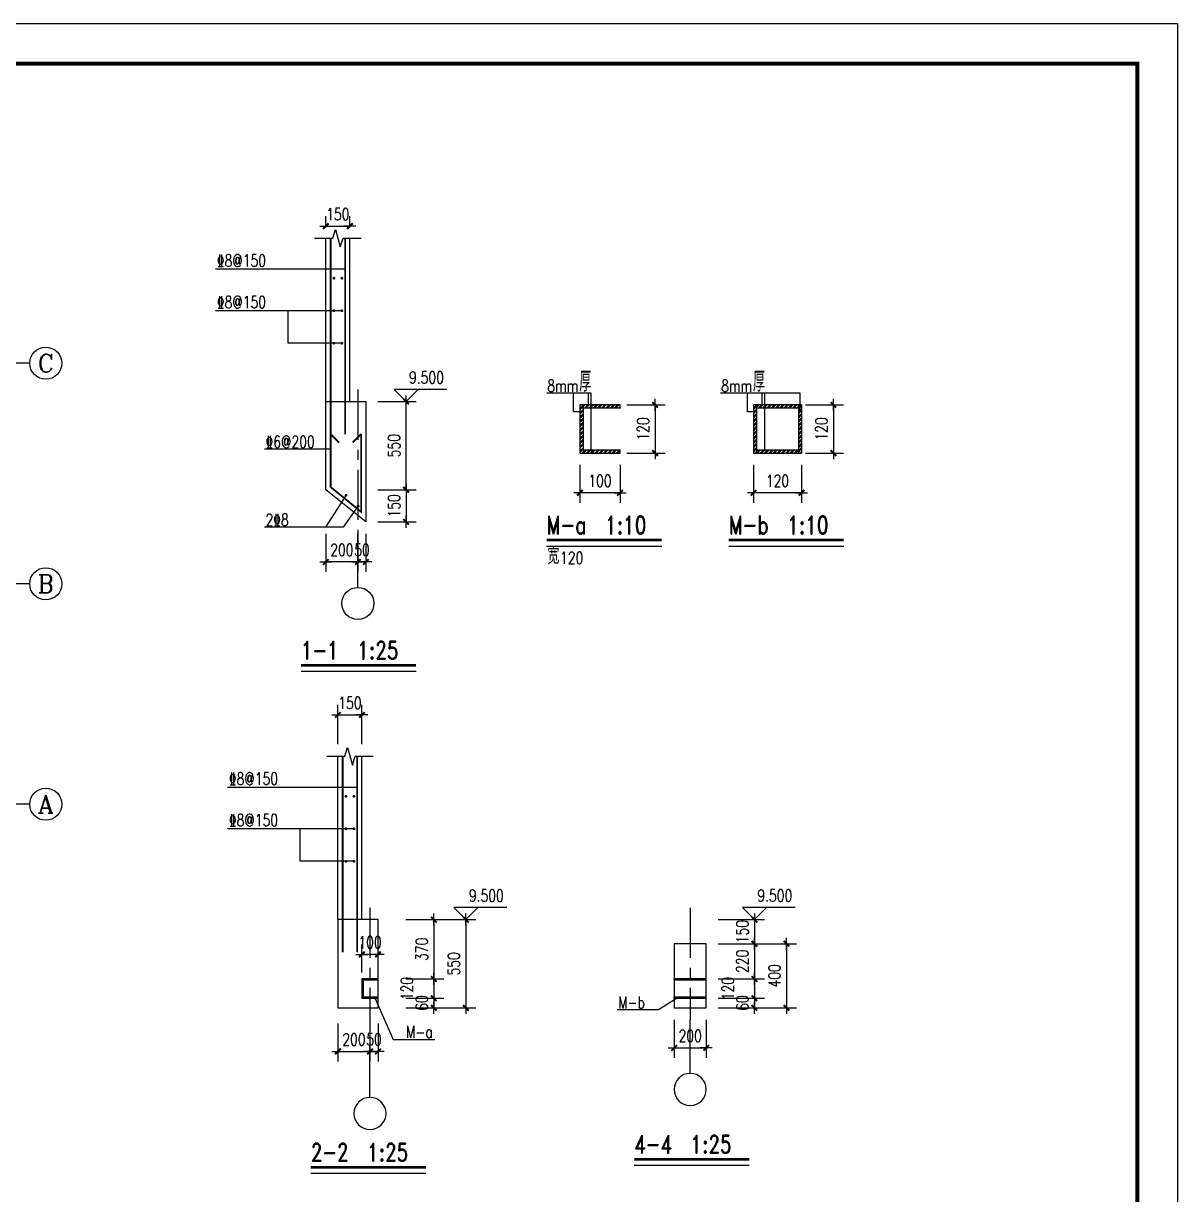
# Model space of a CAD drawing. Extents: x 1427168 to 1936200, y 1176778 to 1377202.
# Drawn here: x 1701155 to 1729932, y 1207470 to 1236683 of the extents above; entities that cross this region are included whole.
import ezdxf
from ezdxf.enums import TextEntityAlignment as Align

# ---------------------------------------------------------------- set-up
doc = ezdxf.new("R2010")
doc.units = 0
doc.header["$LTSCALE"] = 1000
doc.header["$MEASUREMENT"] = 0
doc.linetypes.add('CENTER', pattern=[2, 1.25, -0.25, 0.25, -0.25])
doc.linetypes.add('DOTE', pattern=[2.42, 2, -0.2, 0.02, -0.2])
doc.layers.get('0').update_dxf_attribs({"linetype": 'CONTINUOUS'})
doc.layers.get('DEFPOINTS').update_dxf_attribs({"linetype": 'CONTINUOUS'})
for name, color, linetype in [('2', 2, 'CONTINUOUS'), ('3', 4, 'CONTINUOUS'), ('4', 3, 'CONTINUOUS'), ('6', 1, 'CONTINUOUS'), ('AXIS', 3, 'CONTINUOUS'), ('AXIS_TEXT', 7, 'CONTINUOUS'), ('DOTE', 1, 'DOTE'), ('OTHER', 7, 'CONTINUOUS'), ('PUB_DIM', 3, 'CONTINUOUS'), ('PUB_TEXT', 7, 'CONTINUOUS'), ('PUB_TITLE', 4, 'CONTINUOUS'), ('WA', 9, 'CONTINUOUS')]:
    doc.layers.add(name, color=color, linetype=linetype)
doc.styles.add('_HZTXT', font='txt.shx', dxfattribs={"width": 0.75, "bigfont": 'HZTXT.shx'})
doc.styles.add('_ROMAND', font='ROMAND.shx', dxfattribs={"width": 0.75})
doc.styles.add('_TXT', font='TXT.shx', dxfattribs={"width": 0.75})
doc.styles.add('_TXT1', font='TXT1.shx', dxfattribs={"width": 0.6})
doc.styles.add('COMPLEX', font='COMPLEX')
doc.styles.add('DIM_FONT', font='SIMPLEX.shx', dxfattribs={"width": 0.75})
doc.dimstyles.new('10', dxfattribs={"dimtxt": 300, "dimasz": 1, "dimexe": 250, "dimexo": 300, "dimgap": 150, "dimtad": 1, "dimdec": 0, "dimlfac": 0.1, "dimzin": 0, "dimtxsty": 'DIM_FONT', "dimblk": '_DIMX', "dimcen": 0.09, "dimclrt": 7, "dimazin": 3, "dimtfac": 1, "dimtdec": 0, "dimtix": 1, "dimtmove": 0, "dimatfit": 3, "dimtolj": 1, "dimtzin": 0})
doc.dimstyles.new('25', dxfattribs={"dimtxt": 300, "dimasz": 1, "dimexe": 250, "dimexo": 300, "dimgap": 150, "dimtad": 1, "dimdec": 0, "dimlfac": 0.25, "dimzin": 0, "dimtxsty": 'DIM_FONT', "dimblk": '_DIMX', "dimcen": 0.09, "dimclrt": 7, "dimazin": 3, "dimtfac": 1, "dimtdec": 0, "dimtix": 1, "dimtmove": 0, "dimatfit": 3, "dimtolj": 1, "dimtzin": 0})
pattern_1 = [(45, (-57736.1306, 32987.8954), (-5.3033009, 5.3033009), []), (45, (-57732.595, 32987.8954), (-5.3033009, 5.3033009), [])]

# ---------------------------------------------------------------- blocks, each defined once
blk = doc.blocks.new('_AXISO')
blk.add_circle((0, 0), 0.5)
at = {"layer": 'AXIS_TEXT', "style": 'COMPLEX', "width": 1.041667}
blk.add_attdef('A', text='', height=0.56, dxfattribs=at).set_placement((-0.25, -0.28), (0.25, -0.28), align=Align.FIT)
blk = doc.blocks.new('_DIMX')
blk.add_line((-150, 0), (150, 0))
at = {"const_width": 50}
blk.add_lwpolyline([(-70, -70), (70, 70)], dxfattribs=at)
blk = doc.blocks.new('*D336')
at = {"layer": 'DEFPOINTS', "color": 0}
for p in [(1717381, 1212128), (1718181, 1212128), (1718181, 1211128)]:
    blk.add_point(p, dxfattribs=at)
at = {"layer": 'PUB_DIM', "color": 0}
for p, q in [((1717381, 1211828), (1717381, 1210878)), ((1718181, 1211828), (1718181, 1210878)), ((1717380, 1211128), (1717379, 1211128)), ((1717381, 1211128), (1718181, 1211128)), ((1718182, 1211128), (1718183, 1211128))]:
    blk.add_line(p, q, dxfattribs=at)
blk.add_blockref('_DIMX', (1717381, 1211128), dxfattribs=at)
at = {"layer": 'PUB_DIM', "color": 0, "rotation": 180}
blk.add_blockref('_DIMX', (1718181, 1211128), dxfattribs=at)
at = {"layer": 'PUB_DIM', "color": 7, "insert": (1717781, 1211428), "char_height": 300, "attachment_point": 5, "style": 'DIM_FONT'}
blk.add_mtext('\\A1;200', dxfattribs=at)
blk = doc.blocks.new('*D337')
at = {"layer": 'DEFPOINTS', "color": 0}
for p in [(1708996, 1212040), (1709796, 1212040), (1709796, 1211040)]:
    blk.add_point(p, dxfattribs=at)
at = {"layer": 'PUB_DIM', "color": 0}
for p, q in [((1708996, 1211740), (1708996, 1210790)), ((1709796, 1211740), (1709796, 1210790)), ((1708995, 1211040), (1708994, 1211040)), ((1708996, 1211040), (1709796, 1211040)), ((1709797, 1211040), (1709798, 1211040))]:
    blk.add_line(p, q, dxfattribs=at)
blk.add_blockref('_DIMX', (1708996, 1211040), dxfattribs=at)
at = {"layer": 'PUB_DIM', "color": 0, "rotation": 180}
blk.add_blockref('_DIMX', (1709796, 1211040), dxfattribs=at)
at = {"layer": 'PUB_DIM', "color": 7, "insert": (1709396, 1211340), "char_height": 300, "attachment_point": 5, "style": 'DIM_FONT'}
blk.add_mtext('\\A1;200', dxfattribs=at)
blk = doc.blocks.new('*D338')
at = {"layer": 'DEFPOINTS', "color": 0}
for p in [(1709796, 1212040), (1709996, 1212040), (1709796, 1211040)]:
    blk.add_point(p, dxfattribs=at)
at = {"layer": 'PUB_DIM', "color": 0}
for p, q in [((1709796, 1211740), (1709796, 1210790)), ((1709996, 1211740), (1709996, 1210790)), ((1709795, 1211040), (1709794, 1211040)), ((1709996, 1211040), (1709796, 1211040)), ((1709997, 1211040), (1709998, 1211040))]:
    blk.add_line(p, q, dxfattribs=at)
blk.add_blockref('_DIMX', (1709796, 1211040), dxfattribs=at)
at = {"layer": 'PUB_DIM', "color": 0, "rotation": 180}
blk.add_blockref('_DIMX', (1709996, 1211040), dxfattribs=at)
at = {"layer": 'PUB_DIM', "color": 7, "insert": (1709896, 1211340), "char_height": 300, "attachment_point": 5, "style": 'DIM_FONT'}
blk.add_mtext('\\A1;50', dxfattribs=at)
blk = doc.blocks.new('*D350')
at = {"layer": 'DEFPOINTS', "color": 0}
for p in [(1709695, 1225050), (1709695, 1224250), (1710695, 1224250)]:
    blk.add_point(p, dxfattribs=at)
at = {"layer": 'PUB_DIM', "color": 0}
for p, q in [((1709995, 1225050), (1710945, 1225050)), ((1710695, 1225051), (1710695, 1225052)), ((1710695, 1225050), (1710695, 1224250)), ((1709995, 1224250), (1710945, 1224250)), ((1710695, 1224249), (1710695, 1224248))]:
    blk.add_line(p, q, dxfattribs=at)
for p, rotation in [((1710695, 1225050), 270), ((1710695, 1224250), 90)]:
    blk.add_blockref('_DIMX', p, dxfattribs=dict(at, rotation=rotation))
at = {"layer": 'PUB_DIM', "color": 7, "insert": (1710395, 1224650), "char_height": 300, "attachment_point": 5, "rotation": 90, "style": 'DIM_FONT'}
blk.add_mtext('\\A1;150', dxfattribs=at)
blk = doc.blocks.new('*D351')
at = {"layer": 'DEFPOINTS', "color": 0}
for p in [(1710387, 1214328), (1710387, 1212848), (1711387, 1212848)]:
    blk.add_point(p, dxfattribs=at)
at = {"layer": 'PUB_DIM', "color": 0}
for p, q in [((1710687, 1214328), (1711637, 1214328)), ((1711387, 1214327), (1711387, 1212849)), ((1710687, 1212848), (1711637, 1212848))]:
    blk.add_line(p, q, dxfattribs=at)
for p, rotation in [((1711387, 1214328), 90), ((1711387, 1212848), 270)]:
    blk.add_blockref('_DIMX', p, dxfattribs=dict(at, rotation=rotation))
at = {"layer": 'PUB_DIM', "color": 7, "insert": (1711087, 1213588), "char_height": 300, "attachment_point": 5, "rotation": 90, "style": 'DIM_FONT'}
blk.add_mtext('\\A1;370', dxfattribs=at)
blk = doc.blocks.new('*D352')
at = {"layer": 'DEFPOINTS', "color": 0}
for p in [(1710387, 1212368), (1710387, 1212128), (1711387, 1212128)]:
    blk.add_point(p, dxfattribs=at)
at = {"layer": 'PUB_DIM', "color": 0}
for p, q in [((1710687, 1212368), (1711637, 1212368)), ((1711387, 1212369), (1711387, 1212370)), ((1711387, 1212368), (1711387, 1212128)), ((1710687, 1212128), (1711637, 1212128)), ((1711387, 1212127), (1711387, 1212126))]:
    blk.add_line(p, q, dxfattribs=at)
for p, rotation in [((1711387, 1212368), 270), ((1711387, 1212128), 90)]:
    blk.add_blockref('_DIMX', p, dxfattribs=dict(at, rotation=rotation))
at = {"layer": 'PUB_DIM', "color": 7, "insert": (1711087, 1212248), "char_height": 300, "attachment_point": 5, "rotation": 90, "style": 'DIM_FONT'}
blk.add_mtext('\\A1;60', dxfattribs=at)
blk = doc.blocks.new('*D353')
at = {"layer": 'DEFPOINTS', "color": 0}
for p in [(1710387, 1212848), (1710387, 1212368), (1711387, 1212368)]:
    blk.add_point(p, dxfattribs=at)
at = {"layer": 'PUB_DIM', "color": 0}
for p, q in [((1710687, 1212848), (1711637, 1212848)), ((1711387, 1212847), (1711387, 1212369)), ((1710687, 1212368), (1711637, 1212368))]:
    blk.add_line(p, q, dxfattribs=at)
for p, rotation in [((1711387, 1212848), 90), ((1711387, 1212368), 270)]:
    blk.add_blockref('_DIMX', p, dxfattribs=dict(at, rotation=rotation))
at = {"layer": 'PUB_DIM', "color": 7, "insert": (1710718, 1212608), "char_height": 300, "attachment_point": 5, "rotation": 90, "style": 'DIM_FONT'}
blk.add_mtext('\\A1;120', dxfattribs=at)
blk = doc.blocks.new('A$C00804C6C')
at = {"layer": 'WA'}
h = blk.add_hatch(dxfattribs=at)
h.set_pattern_fill('ANSI32', color=256, scale=20, style=0)
h.set_pattern_definition(pattern_1)
h.paths.add_polyline_path([(0, 0), (8, 0), (8, 120), (0, 120)])
h = blk.add_hatch(dxfattribs=at)
h.set_pattern_fill('ANSI32', color=256, scale=20, style=0)
h.set_pattern_definition(pattern_1)
h.paths.add_polyline_path([(100, 112), (100, 120), (8, 120), (8, 112)])
h.paths.add_polyline_path([(8, 8), (8, 0), (100, 0), (100, 8)])
at = {"layer": '4'}
for p, q in [((100, 120), (0, 120)), ((0, 120), (0, 0)), ((8, 120), (8, 0)), ((100, 112), (100, 120)), ((100, 112), (8, 112)), ((0, 0), (100, 0)), ((8, 8), (100, 8)), ((100, 0), (100, 8))]:
    blk.add_line(p, q, dxfattribs=at)
blk = doc.blocks.new('*D354')
at = {"layer": 'DEFPOINTS', "color": 0}
for p in [(1709596, 1213462), (1709596, 1212711), (1709996, 1212711)]:
    blk.add_point(p, dxfattribs=at)
at = {"layer": 'PUB_DIM', "color": 0}
for p, q in [((1709596, 1213011), (1709596, 1213712)), ((1709996, 1213011), (1709996, 1213712)), ((1709595, 1213462), (1709594, 1213462)), ((1709996, 1213462), (1709596, 1213462)), ((1709997, 1213462), (1709998, 1213462))]:
    blk.add_line(p, q, dxfattribs=at)
blk.add_blockref('_DIMX', (1709596, 1213462), dxfattribs=at)
at = {"layer": 'PUB_DIM', "color": 0, "rotation": 180}
blk.add_blockref('_DIMX', (1709996, 1213462), dxfattribs=at)
at = {"layer": 'PUB_DIM', "color": 7, "insert": (1709796, 1213762), "char_height": 300, "attachment_point": 5, "style": 'DIM_FONT'}
blk.add_mtext('\\A1;100', dxfattribs=at)
blk = doc.blocks.new('*D355')
at = {"layer": 'DEFPOINTS', "color": 0}
for p in [(1711187, 1214328), (1711187, 1212128), (1712187, 1212128)]:
    blk.add_point(p, dxfattribs=at)
at = {"layer": 'PUB_DIM', "color": 0}
for p, q in [((1711487, 1214328), (1712437, 1214328)), ((1712187, 1214327), (1712187, 1212129)), ((1711487, 1212128), (1712437, 1212128))]:
    blk.add_line(p, q, dxfattribs=at)
for p, rotation in [((1712187, 1214328), 90), ((1712187, 1212128), 270)]:
    blk.add_blockref('_DIMX', p, dxfattribs=dict(at, rotation=rotation))
at = {"layer": 'PUB_DIM', "color": 7, "insert": (1711887, 1213228), "char_height": 300, "attachment_point": 5, "rotation": 90, "style": 'DIM_FONT'}
blk.add_mtext('\\A1;550', dxfattribs=at)
blk = doc.blocks.new('*D356')
at = {"layer": 'DEFPOINTS', "color": 0}
for p in [(1718981, 1213728), (1718981, 1212128), (1720181, 1212128)]:
    blk.add_point(p, dxfattribs=at)
at = {"layer": 'PUB_DIM', "color": 0}
for p, q in [((1719281, 1213728), (1720431, 1213728)), ((1720181, 1213727), (1720181, 1212129)), ((1719281, 1212128), (1720431, 1212128))]:
    blk.add_line(p, q, dxfattribs=at)
for p, rotation in [((1720181, 1213728), 90), ((1720181, 1212128), 270)]:
    blk.add_blockref('_DIMX', p, dxfattribs=dict(at, rotation=rotation))
at = {"layer": 'PUB_DIM', "color": 7, "insert": (1719881, 1212928), "char_height": 300, "attachment_point": 5, "rotation": 90, "style": 'DIM_FONT'}
blk.add_mtext('\\A1;400', dxfattribs=at)
blk = doc.blocks.new('*D357')
at = {"layer": 'DEFPOINTS', "color": 0}
for p in [(1718181, 1214328), (1718181, 1213728), (1719381, 1213728)]:
    blk.add_point(p, dxfattribs=at)
at = {"layer": 'PUB_DIM', "color": 0}
for p, q in [((1718481, 1214328), (1719631, 1214328)), ((1719381, 1214329), (1719381, 1214330)), ((1719381, 1214328), (1719381, 1213728)), ((1718481, 1213728), (1719631, 1213728)), ((1719381, 1213727), (1719381, 1213726))]:
    blk.add_line(p, q, dxfattribs=at)
for p, rotation in [((1719381, 1214328), 270), ((1719381, 1213728), 90)]:
    blk.add_blockref('_DIMX', p, dxfattribs=dict(at, rotation=rotation))
at = {"layer": 'PUB_DIM', "color": 7, "insert": (1719081, 1214028), "char_height": 300, "attachment_point": 5, "rotation": 90, "style": 'DIM_FONT'}
blk.add_mtext('\\A1;150', dxfattribs=at)
blk = doc.blocks.new('*D358')
at = {"layer": 'DEFPOINTS', "color": 0}
for p in [(1718181, 1213728), (1718181, 1212848), (1719381, 1212848)]:
    blk.add_point(p, dxfattribs=at)
at = {"layer": 'PUB_DIM', "color": 0}
for p, q in [((1718481, 1213728), (1719631, 1213728)), ((1719381, 1213727), (1719381, 1212849)), ((1718481, 1212848), (1719631, 1212848))]:
    blk.add_line(p, q, dxfattribs=at)
for p, rotation in [((1719381, 1213728), 90), ((1719381, 1212848), 270)]:
    blk.add_blockref('_DIMX', p, dxfattribs=dict(at, rotation=rotation))
at = {"layer": 'PUB_DIM', "color": 7, "insert": (1719081, 1213288), "char_height": 300, "attachment_point": 5, "rotation": 90, "style": 'DIM_FONT'}
blk.add_mtext('\\A1;220', dxfattribs=at)
blk = doc.blocks.new('*D359')
at = {"layer": 'DEFPOINTS', "color": 0}
for p in [(1718181, 1212848), (1718181, 1212368), (1719381, 1212368)]:
    blk.add_point(p, dxfattribs=at)
at = {"layer": 'PUB_DIM', "color": 0}
for p, q in [((1718481, 1212848), (1719631, 1212848)), ((1719381, 1212847), (1719381, 1212369)), ((1718481, 1212368), (1719631, 1212368))]:
    blk.add_line(p, q, dxfattribs=at)
for p, rotation in [((1719381, 1212848), 90), ((1719381, 1212368), 270)]:
    blk.add_blockref('_DIMX', p, dxfattribs=dict(at, rotation=rotation))
at = {"layer": 'PUB_DIM', "color": 7, "insert": (1718720, 1212608), "char_height": 300, "attachment_point": 5, "rotation": 90, "style": 'DIM_FONT'}
blk.add_mtext('\\A1;120', dxfattribs=at)
blk = doc.blocks.new('*D360')
at = {"layer": 'DEFPOINTS', "color": 0}
for p in [(1718181, 1212368), (1718181, 1212128), (1719381, 1212128)]:
    blk.add_point(p, dxfattribs=at)
at = {"layer": 'PUB_DIM', "color": 0}
for p, q in [((1718481, 1212368), (1719631, 1212368)), ((1719381, 1212369), (1719381, 1212370)), ((1719381, 1212368), (1719381, 1212128)), ((1718481, 1212128), (1719631, 1212128)), ((1719381, 1212127), (1719381, 1212126))]:
    blk.add_line(p, q, dxfattribs=at)
for p, rotation in [((1719381, 1212368), 270), ((1719381, 1212128), 90)]:
    blk.add_blockref('_DIMX', p, dxfattribs=dict(at, rotation=rotation))
at = {"layer": 'PUB_DIM', "color": 7, "insert": (1719081, 1212248), "char_height": 300, "attachment_point": 5, "rotation": 90, "style": 'DIM_FONT'}
blk.add_mtext('\\A1;60', dxfattribs=at)
blk = doc.blocks.new('*D361')
at = {"layer": 'DEFPOINTS', "color": 0}
for p in [(1708695, 1224250), (1709495, 1224250), (1708695, 1223250)]:
    blk.add_point(p, dxfattribs=at)
at = {"layer": 'PUB_DIM', "color": 0}
for p, q in [((1708695, 1223950), (1708695, 1223000)), ((1709495, 1223950), (1709495, 1223000)), ((1708694, 1223250), (1708693, 1223250)), ((1709495, 1223250), (1708695, 1223250)), ((1709496, 1223250), (1709497, 1223250))]:
    blk.add_line(p, q, dxfattribs=at)
blk.add_blockref('_DIMX', (1708695, 1223250), dxfattribs=at)
at = {"layer": 'PUB_DIM', "color": 0, "rotation": 180}
blk.add_blockref('_DIMX', (1709495, 1223250), dxfattribs=at)
at = {"layer": 'PUB_DIM', "color": 7, "insert": (1709095, 1223550), "char_height": 300, "attachment_point": 5, "style": 'DIM_FONT'}
blk.add_mtext('\\A1;200', dxfattribs=at)
blk = doc.blocks.new('*D362')
at = {"layer": 'DEFPOINTS', "color": 0}
for p in [(1709495, 1224250), (1709695, 1224250), (1709695, 1223250)]:
    blk.add_point(p, dxfattribs=at)
at = {"layer": 'PUB_DIM', "color": 0}
for p, q in [((1709495, 1223950), (1709495, 1223000)), ((1709695, 1223950), (1709695, 1223000)), ((1709494, 1223250), (1709493, 1223250)), ((1709495, 1223250), (1709695, 1223250)), ((1709696, 1223250), (1709697, 1223250))]:
    blk.add_line(p, q, dxfattribs=at)
blk.add_blockref('_DIMX', (1709495, 1223250), dxfattribs=at)
at = {"layer": 'PUB_DIM', "color": 0, "rotation": 180}
blk.add_blockref('_DIMX', (1709695, 1223250), dxfattribs=at)
at = {"layer": 'PUB_DIM', "color": 7, "insert": (1709595, 1223550), "char_height": 300, "attachment_point": 5, "style": 'DIM_FONT'}
blk.add_mtext('\\A1;50', dxfattribs=at)
blk = doc.blocks.new('*D363')
at = {"layer": 'DEFPOINTS', "color": 0}
for p in [(1715030, 1225975), (1716030, 1225975), (1715030, 1224975)]:
    blk.add_point(p, dxfattribs=at)
at = {"layer": 'PUB_DIM', "color": 0}
for p, q in [((1715030, 1225675), (1715030, 1224725)), ((1716030, 1225675), (1716030, 1224725)), ((1716029, 1224975), (1715031, 1224975))]:
    blk.add_line(p, q, dxfattribs=at)
at = {"layer": 'PUB_DIM', "color": 0, "rotation": 180}
blk.add_blockref('_DIMX', (1715030, 1224975), dxfattribs=at)
at = {"layer": 'PUB_DIM', "color": 0}
blk.add_blockref('_DIMX', (1716030, 1224975), dxfattribs=at)
at = {"layer": 'PUB_DIM', "color": 7, "insert": (1715530, 1225275), "char_height": 300, "attachment_point": 5, "style": 'DIM_FONT'}
blk.add_mtext('\\A1;100', dxfattribs=at)
blk = doc.blocks.new('*D365')
at = {"layer": 'DEFPOINTS', "color": 0}
for p in [(1719357, 1225975), (1720557, 1225975), (1719357, 1224975)]:
    blk.add_point(p, dxfattribs=at)
at = {"layer": 'PUB_DIM', "color": 0}
for p, q in [((1719357, 1225675), (1719357, 1224725)), ((1720557, 1225675), (1720557, 1224725)), ((1720556, 1224975), (1719358, 1224975))]:
    blk.add_line(p, q, dxfattribs=at)
at = {"layer": 'PUB_DIM', "color": 0, "rotation": 180}
blk.add_blockref('_DIMX', (1719357, 1224975), dxfattribs=at)
at = {"layer": 'PUB_DIM', "color": 0}
blk.add_blockref('_DIMX', (1720557, 1224975), dxfattribs=at)
at = {"layer": 'PUB_DIM', "color": 7, "insert": (1719957, 1225275), "char_height": 300, "attachment_point": 5, "style": 'DIM_FONT'}
blk.add_mtext('\\A1;120', dxfattribs=at)
blk = doc.blocks.new('*D366')
at = {"layer": 'DEFPOINTS', "color": 0}
for p in [(1720351, 1227167), (1720351, 1225967), (1721351, 1225967)]:
    blk.add_point(p, dxfattribs=at)
at = {"layer": 'PUB_DIM', "color": 0}
for p, q in [((1720651, 1227167), (1721601, 1227167)), ((1721351, 1227166), (1721351, 1225968)), ((1720651, 1225967), (1721601, 1225967))]:
    blk.add_line(p, q, dxfattribs=at)
for p, rotation in [((1721351, 1227167), 90), ((1721351, 1225967), 270)]:
    blk.add_blockref('_DIMX', p, dxfattribs=dict(at, rotation=rotation))
at = {"layer": 'PUB_DIM', "color": 7, "insert": (1721051, 1226567), "char_height": 300, "attachment_point": 5, "rotation": 90, "style": 'DIM_FONT'}
blk.add_mtext('\\A1;120', dxfattribs=at)
blk = doc.blocks.new('*D367')
at = {"layer": 'DEFPOINTS', "color": 0}
for p in [(1715904, 1227167), (1715904, 1225967), (1716904, 1225967)]:
    blk.add_point(p, dxfattribs=at)
at = {"layer": 'PUB_DIM', "color": 0}
for p, q in [((1716204, 1227167), (1717154, 1227167)), ((1716904, 1227166), (1716904, 1225968)), ((1716204, 1225967), (1717154, 1225967))]:
    blk.add_line(p, q, dxfattribs=at)
for p, rotation in [((1716904, 1227167), 90), ((1716904, 1225967), 270)]:
    blk.add_blockref('_DIMX', p, dxfattribs=dict(at, rotation=rotation))
at = {"layer": 'PUB_DIM', "color": 7, "insert": (1716604, 1226567), "char_height": 300, "attachment_point": 5, "rotation": 90, "style": 'DIM_FONT'}
blk.add_mtext('\\A1;120', dxfattribs=at)
blk = doc.blocks.new('*D524')
at = {"layer": 'DEFPOINTS', "color": 0}
for p in [(1709295, 1231626), (1708695, 1231326), (1709295, 1231326)]:
    blk.add_point(p, dxfattribs=at)
at = {"layer": 'PUB_DIM', "color": 0}
for p, q in [((1708694, 1231626), (1708693, 1231626)), ((1708695, 1231626), (1708695, 1231876)), ((1708695, 1231626), (1709295, 1231626)), ((1709295, 1231626), (1709295, 1231876)), ((1709296, 1231626), (1709297, 1231626))]:
    blk.add_line(p, q, dxfattribs=at)
blk.add_blockref('_DIMX', (1708695, 1231626), dxfattribs=at)
at = {"layer": 'PUB_DIM', "color": 0, "rotation": 180}
blk.add_blockref('_DIMX', (1709295, 1231626), dxfattribs=at)
at = {"layer": 'PUB_DIM', "color": 7, "insert": (1708995, 1231926), "char_height": 300, "attachment_point": 5, "style": 'DIM_FONT'}
blk.add_mtext('\\A1;150', dxfattribs=at)
blk = doc.blocks.new('*D525')
at = {"layer": 'DEFPOINTS', "color": 0}
for p in [(1709596, 1219434), (1708996, 1218404), (1709596, 1218404)]:
    blk.add_point(p, dxfattribs=at)
at = {"layer": 'PUB_DIM', "color": 0}
for p, q in [((1708996, 1218704), (1708996, 1219684)), ((1709596, 1218704), (1709596, 1219684)), ((1708995, 1219434), (1708994, 1219434)), ((1708996, 1219434), (1709596, 1219434)), ((1709597, 1219434), (1709598, 1219434))]:
    blk.add_line(p, q, dxfattribs=at)
blk.add_blockref('_DIMX', (1708996, 1219434), dxfattribs=at)
at = {"layer": 'PUB_DIM', "color": 0, "rotation": 180}
blk.add_blockref('_DIMX', (1709596, 1219434), dxfattribs=at)
at = {"layer": 'PUB_DIM', "color": 7, "insert": (1709296, 1219734), "char_height": 300, "attachment_point": 5, "style": 'DIM_FONT'}
blk.add_mtext('\\A1;150', dxfattribs=at)

msp = doc.modelspace()

# ---------------------------------------------------------------- hatches: boundary and pattern name
at = {"layer": 'WA'}
h = msp.add_hatch(dxfattribs=at)
h.set_pattern_fill('ANSI32', color=256, scale=200, style=0)
h.set_pattern_definition([(45, (1141995.686, 1555846.024), (-53.033009, 53.033009), []), (45, (1142031.04, 1555846.024), (-53.033009, 53.033009), [])])
h.paths.add_polyline_path([(1719357, 1225967.1), (1719437, 1225967.1), (1719437, 1227167.1), (1719357, 1227167.1)])
h = msp.add_hatch(dxfattribs=at)
h.set_pattern_fill('ANSI32', color=256, scale=200, style=0)
h.set_pattern_definition([(45, (1142115.686, 1555846.024), (-53.033009, 53.033009), []), (45, (1142151.04, 1555846.024), (-53.033009, 53.033009), [])])
h.paths.add_polyline_path([(1720477, 1227087.1), (1720477, 1227167.1), (1719437, 1227167.1), (1719437, 1227087.1)])
h.paths.add_polyline_path([(1719437, 1226047.1), (1719437, 1225967.1), (1720477, 1225967.1), (1720477, 1226047.1)])
h = msp.add_hatch(dxfattribs=at)
h.set_pattern_fill('ANSI32', color=256, scale=200, style=0)
h.set_pattern_definition([(45, (1143115.686, 1555846.024), (-53.033009, 53.033009), []), (45, (1143151.04, 1555846.024), (-53.033009, 53.033009), [])])
h.paths.add_polyline_path([(1720477, 1225967.1), (1720557, 1225967.1), (1720557, 1227167.1), (1720477, 1227167.1)])
h = msp.add_hatch(dxfattribs=at)
h.set_pattern_fill('ANSI32', color=256, scale=100, style=0)
h.set_pattern_definition([(45, (1656969.347, 1251304.996), (-26.516504, 26.516504), []), (45, (1656987.024, 1251304.996), (-26.516504, 26.516504), [])])
h.paths.add_polyline_path([(1718180.6, 1212367.8), (1718180.6, 1212399.8), (1717380.6, 1212399.8), (1717380.6, 1212367.8)])
h.paths.add_polyline_path([(1718180.6, 1212815.8), (1718180.6, 1212847.8), (1717380.6, 1212847.8), (1717380.6, 1212815.8)])

# ---------------------------------------------------------------- linework, layer by layer
for p, q in [((1709175.2, 1230550.2), (1705942.4, 1230550.2)), ((1709094.7, 1229516.9), (1705942.4, 1229516.9)), ((1707751.7, 1228705.8), (1707751.7, 1229516.9)), ((1709094.7, 1228705.8), (1707751.7, 1228705.8)), ((1720525.8, 1227457.7), (1719641.3, 1227457.7)), ((1720525.8, 1227021.8), (1720525.8, 1227457.7)), ((1708815.2, 1226064.1), (1707162.7, 1226064.1)), ((1709196.3, 1224910.4), (1708688.4, 1224118)), ((1709500.5, 1224648.6), (1709130.4, 1224118)), ((1709130.4, 1224118), (1707162.7, 1224118)), ((1709475.6, 1217627.8), (1706242.9, 1217627.8)), ((1709395.1, 1216594.4), (1706242.9, 1216594.4)), ((1708052.1, 1215783.4), (1708052.1, 1216594.4)), ((1709395.1, 1215783.4), (1708052.1, 1215783.4)), ((1717479.8, 1212387.3), (1716987.5, 1212076.9)), ((1716987.5, 1212076.9), (1715957.2, 1212076.9))]:
    msp.add_line(p, q)
for points in [[(1715308.6, 1226012.2), (1715308.6, 1227457.7), (1714206, 1227457.7)], [(1715055.7, 1226991), (1714874.1, 1226991), (1714874.1, 1227457.7)], [(1715243.8, 1227133.6), (1715243.8, 1227457.7)], [(1719641.3, 1226012.2), (1719641.3, 1227457.7), (1718538.8, 1227457.7)], [(1719388.4, 1226991), (1719206.8, 1226991), (1719206.8, 1227457.7)], [(1719576.5, 1227133.6), (1719576.5, 1227457.7)], [(1709914.7, 1212381.1), (1710372.1, 1211341.7), (1711415.9, 1211341.7)]]:
    msp.add_lwpolyline(points)
at = {"layer": '2'}
for p, q in [((1708995.6, 1214327.8), (1708995.6, 1212127.8)), ((1709995.6, 1214327.8), (1708995.6, 1214327.8)), ((1709995.6, 1212127.8), (1709995.6, 1214327.8)), ((1708995.6, 1212127.8), (1709995.6, 1212127.8))]:
    msp.add_line(p, q, dxfattribs=at)
for points in [[(1708695.2, 1227250.2), (1709695.2, 1227250.2), (1709695.2, 1224250.2), (1708695.2, 1225050.2)], [(1718180.6, 1212127.8), (1718180.6, 1213727.8), (1717380.6, 1213727.8), (1717380.6, 1212127.8)]]:
    msp.add_lwpolyline(points, close=True, dxfattribs=at)
at = {"layer": '3'}
for p, q in [((1708695.2, 1227250.2), (1708695.2, 1231326.5)), ((1709295.2, 1227250.2), (1709295.2, 1231326.5)), ((1708995.6, 1214327.8), (1708995.6, 1218404.1)), ((1709595.6, 1214327.8), (1709595.6, 1218404.1))]:
    msp.add_line(p, q, dxfattribs=at)
at = {"layer": '4'}
for p, q in [((1720557, 1227167.1), (1719357, 1227167.1)), ((1719357, 1227167.1), (1719357, 1225967.1)), ((1719437, 1227167.1), (1719437, 1225967.1)), ((1720477, 1227087.1), (1719437, 1227087.1)), ((1720477, 1227087.1), (1720477, 1227167.1)), ((1720477, 1227167.1), (1720477, 1225967.1)), ((1720557, 1227167.1), (1720557, 1225967.1)), ((1719357, 1225967.1), (1720557, 1225967.1)), ((1719437, 1226047.1), (1720477, 1226047.1)), ((1720477, 1225967.1), (1720477, 1226047.1)), ((1718180.6, 1212847.8), (1717380.6, 1212847.8)), ((1717380.6, 1212815.8), (1717380.6, 1212847.8)), ((1718180.6, 1212815.8), (1717380.6, 1212815.8)), ((1718180.6, 1212815.8), (1718180.6, 1212847.8)), ((1717380.6, 1212399.8), (1718180.6, 1212399.8)), ((1717380.6, 1212367.8), (1717380.6, 1212399.8)), ((1717380.6, 1212367.8), (1718180.6, 1212367.8)), ((1718180.6, 1212367.8), (1718180.6, 1212399.8))]:
    msp.add_line(p, q, dxfattribs=at)
at = {"layer": '6', "const_width": 45}
for points in [[(1708815.2, 1226435.9), (1708815.2, 1231326.5)], [(1709175.2, 1226435.9), (1709175.2, 1231326.5)], [(1709575.2, 1226439.6), (1709575.2, 1224499.9), (1708815.2, 1225118.2), (1708815.2, 1226439.6)], [(1708815.2, 1226439.6), (1709027.4, 1226227.6)], [(1709575.2, 1226439.6), (1709363, 1226227.6)], [(1709115.6, 1213513.5), (1709115.6, 1218404.1)], [(1709475.6, 1213513.5), (1709475.6, 1218404.1)]]:
    msp.add_lwpolyline(points, dxfattribs=at)
at = {"layer": '6', "const_width": 35}
for points in [[(1708878.2, 1230327.9, -1), (1708913.2, 1230327.9, -1), (1708878.2, 1230327.9)], [(1709112.2, 1230327.9, 1), (1709077.2, 1230327.9, 1), (1709112.2, 1230327.9)], [(1708878.2, 1229516.9, -1), (1708913.2, 1229516.9, -1), (1708878.2, 1229516.9)], [(1709112.2, 1229516.9, 1), (1709077.2, 1229516.9, 1), (1709112.2, 1229516.9)], [(1708878.2, 1228705.8, 1), (1708913.2, 1228705.8, 1), (1708878.2, 1228705.8)], [(1709112.2, 1228705.8, -1), (1709077.2, 1228705.8, -1), (1709112.2, 1228705.8)], [(1709185.2, 1224924, -1), (1709207.3, 1224896.9, -1), (1709185.2, 1224924)], [(1709518, 1224648.6, 1), (1709483, 1224648.6, 1), (1709518, 1224648.6)], [(1709178.6, 1217405.5, -1), (1709213.6, 1217405.5, -1), (1709178.6, 1217405.5)], [(1709412.6, 1217405.5, 1), (1709377.6, 1217405.5, 1), (1709412.6, 1217405.5)], [(1709178.6, 1216594.4, -1), (1709213.6, 1216594.4, -1), (1709178.6, 1216594.4)], [(1709412.6, 1216594.4, 1), (1709377.6, 1216594.4, 1), (1709412.6, 1216594.4)], [(1709178.6, 1215783.4, 1), (1709213.6, 1215783.4, 1), (1709178.6, 1215783.4)], [(1709412.6, 1215783.4, -1), (1709377.6, 1215783.4, -1), (1709412.6, 1215783.4)]]:
    msp.add_lwpolyline(points, format="xyb", dxfattribs=at)
at = {"layer": 'AXIS'}
for p, q in [((1701310.8, 1228206), (1697310.8, 1228206)), ((1709495.2, 1222616.7), (1709495.2, 1223950.2)), ((1701310.8, 1222706), (1697310.8, 1222706)), ((1701310.8, 1217206), (1697310.8, 1217206)), ((1717780.6, 1210494.3), (1717780.6, 1211827.8)), ((1709795.6, 1209894.3), (1709795.6, 1211227.8))]:
    msp.add_line(p, q, dxfattribs=at)
at = {"layer": 'DEFPOINTS', "color": 0, "linetype": 'BYBLOCK'}
for p in [(1709695.2, 1227250.2), (1709695.2, 1225050.2)]:
    msp.add_point(p, dxfattribs=at)
at = {"layer": 'DOTE', "linetype": 'CENTER'}
for p, q in [((1709495.2, 1227547.8), (1709495.2, 1223950.2)), ((1709795.6, 1214625.4), (1709795.6, 1211227.8)), ((1717780.6, 1214625.4), (1717780.6, 1211827.8))]:
    msp.add_line(p, q, dxfattribs=at)
at = {"layer": 'OTHER'}
for p, q in [((1708415.2, 1231326.5), (1708865.2, 1231326.5)), ((1708865.2, 1231326.5), (1708935.2, 1231546.5)), ((1708935.2, 1231546.5), (1709055.2, 1231106.5)), ((1709055.2, 1231106.5), (1709125.2, 1231326.5)), ((1709125.2, 1231326.5), (1709575.2, 1231326.5)), ((1709165.6, 1218404.1), (1709235.6, 1218624.1)), ((1709235.6, 1218624.1), (1709355.6, 1218184.1)), ((1708715.6, 1218404.1), (1709165.6, 1218404.1)), ((1709355.6, 1218184.1), (1709425.6, 1218404.1)), ((1709425.6, 1218404.1), (1709875.6, 1218404.1))]:
    msp.add_line(p, q, dxfattribs=at)
at = {"layer": 'PUB_DIM'}
for p, q in [((1711715.2, 1227550.2), (1710395.2, 1227550.2)), ((1710695.2, 1227250.2), (1710395.2, 1227550.2)), ((1710995.2, 1227550.2), (1710695.2, 1227250.2)), ((1712186.6, 1214327.8), (1711886.6, 1214627.8)), ((1713206.6, 1214627.8), (1711886.6, 1214627.8)), ((1712486.6, 1214627.8), (1712186.6, 1214327.8)), ((1719380.6, 1214327.8), (1719080.6, 1214627.8)), ((1720400.6, 1214627.8), (1719080.6, 1214627.8)), ((1719680.6, 1214627.8), (1719380.6, 1214327.8))]:
    msp.add_line(p, q, dxfattribs=at)
at = {"layer": 'PUB_TEXT', "const_width": 70}
for points in [[(1714199.4, 1223797.1), (1717069, 1223797.1)], [(1718741, 1223797.1), (1721610.6, 1223797.1)], [(1708076.6, 1220672.9), (1710946.2, 1220672.9)], [(1716382.9, 1208350.4), (1719252.6, 1208350.4)], [(1708320.5, 1208150.4), (1711190.2, 1208150.4)]]:
    msp.add_lwpolyline(points, dxfattribs=at)
at = {"layer": 'PUB_TEXT'}
for points in [[(1714199.4, 1223647.1), (1717069, 1223647.1)], [(1718741, 1223647.1), (1721610.6, 1223647.1)], [(1708076.6, 1220522.9), (1710946.2, 1220522.9)], [(1708320.5, 1208000.4), (1711190.2, 1208000.4)], [(1716382.9, 1208200.4), (1719252.6, 1208200.4)]]:
    msp.add_lwpolyline(points, dxfattribs=at)
at = {"layer": 'PUB_TITLE'}
msp.add_lwpolyline([(1645832.1, 1177282.9), (1645832.1, 1236682.9), (1729932.1, 1236682.9), (1729932.1, 1177282.9)], close=True, dxfattribs=at)
at = {"layer": 'PUB_TITLE', "const_width": 100}
msp.add_lwpolyline([(1648332.1, 1178282.9), (1728932.1, 1178282.9), (1728932.1, 1235682.9), (1648332.1, 1235682.9)], close=True, dxfattribs=at)

# ---------------------------------------------------------------- block references
for p, xscale, yscale, zscale in [((1715030.3, 1225967.1), 10, 10, 10), ((1709595.6, 1212367.8), 4, 4, 4)]:
    msp.add_blockref('A$C00804C6C', p, dxfattribs=dict(xscale=xscale, yscale=yscale, zscale=zscale))
at = {"layer": 'AXIS'}
ref = msp.add_blockref('_AXISO', (1701710.8, 1228206), dxfattribs=dict(at, xscale=800, yscale=800, zscale=800))
ref.add_attrib('A', 'C', dxfattribs={"layer": 'AXIS_TEXT', "height": 448, "style": 'COMPLEX', "width": 1.25}).set_placement((1701510.8, 1227982), (1701910.8, 1227982), align=Align.FIT)
ref = msp.add_blockref('_AXISO', (1701710.8, 1222706), dxfattribs=dict(at, xscale=800, yscale=800, zscale=800))
ref.add_attrib('A', 'B', dxfattribs={"layer": 'AXIS_TEXT', "height": 448, "style": 'COMPLEX', "width": 1.102941}).set_placement((1701510.8, 1222482), (1701910.8, 1222482), align=Align.FIT)
at = {"layer": 'AXIS', "yscale": 800, "zscale": 800}
for p, xscale in [((1709495.2, 1222216.7), 800), ((1717780.6, 1210094.3), -800), ((1709795.6, 1209494.3), -800)]:
    msp.add_blockref('_AXISO', p, dxfattribs=dict(at, xscale=xscale))
at = {"layer": 'AXIS', "xscale": 800, "yscale": 800, "zscale": 800}
msp.add_blockref('_AXISO', (1701710.8, 1217206), dxfattribs=at).add_auto_attribs({'A': 'A'})

# ---------------------------------------------------------------- texts
at = {"layer": 'PUB_DIM', "style": 'DIM_FONT', "width": 0.75}
for p in [(1711205.2, 1227850.2), (1712696.6, 1214927.8), (1719890.6, 1214927.8)]:
    msp.add_text('9.500', height=300, dxfattribs=at).set_placement(p, align=Align.MIDDLE)
at = {"layer": 'PUB_TEXT'}
for s, height, style, width, p in [('%%1328@150', 300, '_TXT1', 0.75, (1705977.2, 1230616.9)), ('%%1328@150', 300, '_TXT1', 0.75, (1705977.2, 1229583.5)), ('厚', 500, '_HZTXT', 0.6, (1715014, 1227496.8)), ('厚', 500, '_HZTXT', 0.6, (1719346.7, 1227496.8)), ('8mm', 300, '_TXT', 0.75, (1714218.9, 1227496.8)), ('8mm', 300, '_TXT', 0.75, (1718551.7, 1227496.8)), ('%%1326@200', 300, '_TXT1', 0.75, (1707191.9, 1226097.2)), ('2%%1328', 300, '_TXT1', 0.75, (1707191.9, 1224151.2)), ('M-a  1:10', 450, '_ROMAND', 0.75, (1714199.4, 1223947.1)), ('M-b  1:10', 450, '_ROMAND', 0.75, (1718741, 1223947.1)), ('宽', 400, '_HZTXT', 0.75, (1714218.9, 1223201.4)), ('120', 300, '_TXT', 0.75, (1714535.5, 1223201.4)), ('1-1  1:25', 450, '_ROMAND', 0.75, (1708076.6, 1220822.9)), ('%%1328@150', 300, '_TXT1', 0.75, (1706277.6, 1217694.5)), ('%%1328@150', 300, '_TXT1', 0.75, (1706277.6, 1216661.1)), ('M-b', 300, '_TXT', 0.75, (1715984.1, 1212114.6)), ('M-a', 300, '_TXT', 0.75, (1710693.7, 1211379.4)), ('4-4  1:25', 450, '_ROMAND', 0.75, (1716382.9, 1208500.4)), ('2-2  1:25', 450, '_ROMAND', 0.75, (1708320.5, 1208300.4))]:
    msp.add_text(s, height=height, dxfattribs=dict(at, style=style, width=width)).set_placement(p)

# ---------------------------------------------------------------- dimensions: what is measured, and where the dimension line sits
at = {"layer": 'PUB_DIM'}
for base, p1, p2, picture, middle in [((1709295.2, 1231626.5), (1708695.2, 1231326.5), (1709295.2, 1231326.5), '*D524', (1708995.2, 1231926.5)), ((1709595.6, 1219434), (1708995.6, 1218404.1), (1709595.6, 1218404.1), '*D525', (1709295.6, 1219734))]:
    dim = msp.add_linear_dim(base=base, p1=p1, p2=p2, dimstyle='25', dxfattribs=at)
    dim.commit()
    dim.dimension.update_dxf_attribs({"geometry": picture, "text_midpoint": middle})
msp.add_aligned_dim(p1=(1709695.2, 1225050.2), p2=(1709695.2, 1227250.2), distance=-1000, dimstyle='25', dxfattribs=at).render()
for p1, p2, distance, dimstyle, picture, middle in [((1715904.1, 1227167.1), (1715904.1, 1225967.1), 1000, '10', '*D367', (1716604.1, 1226567.1)), ((1720350.8, 1227167.1), (1720350.8, 1225967.1), 1000, '10', '*D366', (1721050.8, 1226567.1)), ((1716030.3, 1225975), (1715030.3, 1225975), 1000, '10', '*D363', (1715530.3, 1225275)), ((1720557, 1225975), (1719357, 1225975), 1000, '10', '*D365', (1719957, 1225275)), ((1709495.2, 1224250.2), (1708695.2, 1224250.2), 1000, '25', '*D361', (1709095.2, 1223550.2)), ((1709495.2, 1224250.2), (1709695.2, 1224250.2), -1000, '25', '*D362', (1709595.2, 1223550.2)), ((1710386.6, 1214327.8), (1710386.6, 1212847.8), 1000, '25', '*D351', (1711086.6, 1213587.8)), ((1711186.6, 1214327.8), (1711186.6, 1212127.8), 1000, '25', '*D355', (1711886.6, 1213227.8)), ((1718180.6, 1214327.8), (1718180.6, 1213727.8), 1200, '25', '*D357', (1719080.6, 1214027.8)), ((1709995.6, 1212710.8), (1709595.6, 1212710.8), -751.3, '25', '*D354', (1709795.6, 1213762.1)), ((1718180.6, 1213727.8), (1718180.6, 1212847.8), 1200, '25', '*D358', (1719080.6, 1213287.8)), ((1718980.6, 1213727.8), (1718980.6, 1212127.8), 1200, '25', '*D356', (1719880.6, 1212927.8)), ((1710386.6, 1212367.8), (1710386.6, 1212127.8), 1000, '25', '*D352', (1711086.6, 1212247.8)), ((1718180.6, 1212367.8), (1718180.6, 1212127.8), 1200, '25', '*D360', (1719080.6, 1212247.8)), ((1708995.6, 1212040.3), (1709795.6, 1212040.3), -1000, '25', '*D337', (1709395.6, 1211340.3)), ((1709995.6, 1212040.3), (1709795.6, 1212040.3), 1000, '25', '*D338', (1709895.6, 1211340.3)), ((1717380.6, 1212127.8), (1718180.6, 1212127.8), -1000, '25', '*D336', (1717780.6, 1211427.8))]:
    dim = msp.add_aligned_dim(p1=p1, p2=p2, distance=distance, dimstyle=dimstyle, dxfattribs=at)
    dim.commit()
    dim.dimension.update_dxf_attribs({"geometry": picture, "text_midpoint": middle})
dim = msp.add_aligned_dim(p1=(1709695.2, 1225050.2), p2=(1709695.2, 1224250.2), distance=1000, text='150', dimstyle='25', dxfattribs=at)
dim.commit()
dim.dimension.update_dxf_attribs({"geometry": '*D350', "text_midpoint": (1710395.2, 1224650.2)})
for base, p1, p2, picture, middle in [((1711386.6, 1212367.8), (1710386.6, 1212847.8), (1710386.6, 1212367.8), '*D353', (1710718, 1212607.8)), ((1719380.6, 1212367.8), (1718180.6, 1212847.8), (1718180.6, 1212367.8), '*D359', (1718719.7, 1212607.8))]:
    dim = msp.add_linear_dim(base=base, p1=p1, p2=p2, angle=270, dimstyle='25', dxfattribs=at)
    dim.commit()
    dim.dimension.update_dxf_attribs({"geometry": picture, "text_midpoint": middle, "dimtype": 161})

doc.saveas('drawing.dxf')
